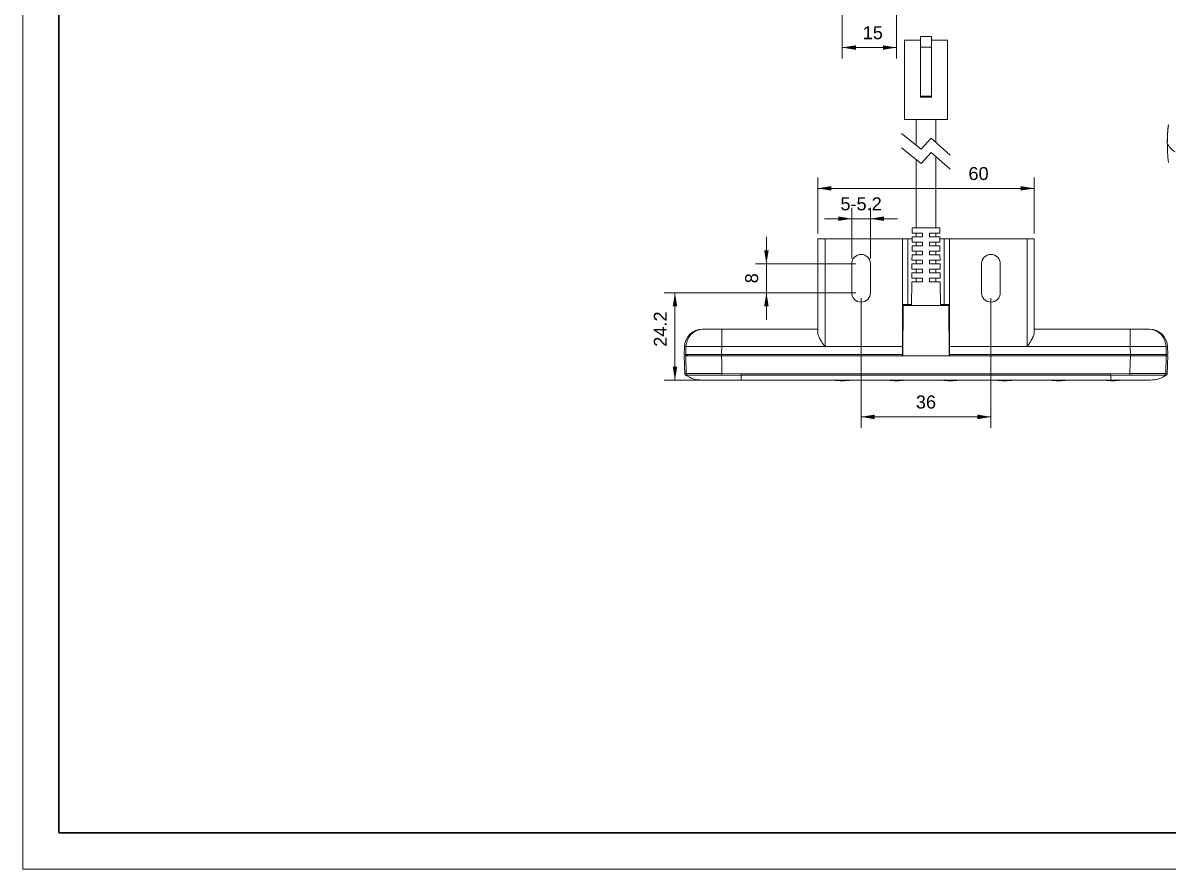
# Model space of a CAD drawing. Header units: millimetres. Extents: x -297 to 297, y -210 to 210.
# Drawn here: x -297 to 20.5, y -210 to 24.4 of the extents above; entities that cross this region are included whole.
import ezdxf

# ---------------------------------------------------------------- set-up
doc = ezdxf.new("R2010")
doc.units = ezdxf.units.MM
doc.layers.get('0').update_dxf_attribs({"lineweight": 20})
doc.layers.add('粗实线层', color=7, linetype='Continuous', lineweight=35)
doc.layers.add('细实线层', color=7, linetype='Continuous', lineweight=18)
doc.styles.add('标准', font='')
doc.styles.get('标准').set_extended_font_data('arial')
doc.dimstyles.new('标准', dxfattribs={"dimscale": 1.5, "dimtxt": 2.4, "dimasz": 2.5, "dimexe": 2, "dimexo": 1, "dimgap": 1.5, "dimtad": 1, "dimdec": 1, "dimdsep": 46, "dimtxsty": '标准', "dimcen": 2.5, "dimdle": 5, "dimclre": 256, "dimclrt": 7, "dimadec": 0, "dimazin": 0, "dimtfac": 0.714286, "dimtdec": 1, "dimtmove": 0, "dimatfit": 3, "dimfxl": 0, "dimtolj": 1, "dimarcsym": 0})

# ---------------------------------------------------------------- blocks, each defined once
blk = doc.blocks.new('*X6')
at = {"linetype": 'Continuous', "lineweight": 0}
for points in [[(-69.83, 17.6), (-66.08, 18.22), (-66.08, 16.97)], [(-54.83, 17.6), (-58.58, 18.22), (-58.58, 16.97)]]:
    blk.add_hatch(color=0, dxfattribs=at).paths.add_polyline_path(points, flags=0)
for p, q in [((-69.83, 41.91), (-69.83, 14.6)), ((-54.83, 41.91), (-54.83, 14.6))]:
    blk.add_line(p, q, dxfattribs=at)
at = {"color": 0, "linetype": 'Continuous', "lineweight": 0}
blk.add_line((-69.83, 17.6), (-54.83, 17.6), dxfattribs=at)
at = {"color": 7, "linetype": 'Continuous', "lineweight": 0, "insert": (-61.38, 21.69), "char_height": 3.6, "width": 9.6915, "attachment_point": 5, "style": '标准'}
blk.add_mtext('15', dxfattribs=at)
blk = doc.blocks.new('*X9')
at = {"linetype": 'Continuous', "lineweight": 0}
for points in [[(-64.63, -84.72), (-60.88, -84.1), (-60.88, -85.35)], [(-28.63, -84.72), (-32.38, -84.1), (-32.38, -85.35)]]:
    blk.add_hatch(color=0, dxfattribs=at).paths.add_polyline_path(points, flags=0)
for p, q in [((-64.63, -51.82), (-64.63, -87.72)), ((-28.63, -51.82), (-28.63, -87.72))]:
    blk.add_line(p, q, dxfattribs=at)
at = {"color": 0, "linetype": 'Continuous', "lineweight": 0}
blk.add_line((-64.63, -84.72), (-28.63, -84.72), dxfattribs=at)
at = {"color": 7, "linetype": 'Continuous', "lineweight": 0, "insert": (-46.65, -80.63), "char_height": 3.6, "width": 10.3061, "attachment_point": 5, "style": '标准'}
blk.add_mtext('36', dxfattribs=at)
blk = doc.blocks.new('*X10')
at = {"linetype": 'Continuous', "lineweight": 0}
for points in [[(-67.23, -29.82), (-70.98, -29.19), (-70.98, -30.44)], [(-62.03, -29.82), (-58.28, -29.19), (-58.28, -30.44)]]:
    blk.add_hatch(color=0, dxfattribs=at).paths.add_polyline_path(points, flags=0)
for p, q in [((-67.23, -40.82), (-67.23, -26.82)), ((-62.03, -40.82), (-62.03, -26.82))]:
    blk.add_line(p, q, dxfattribs=at)
at = {"color": 0, "linetype": 'Continuous', "lineweight": 0}
blk.add_line((-74.73, -29.82), (-54.53, -29.82), dxfattribs=at)
at = {"color": 7, "linetype": 'Continuous', "lineweight": 0, "insert": (-64.63, -25.73), "char_height": 3.6, "width": 21.9677, "attachment_point": 5, "style": '标准'}
blk.add_mtext('5-5.2', dxfattribs=at)
blk = doc.blocks.new('*X11')
at = {"linetype": 'Continuous', "lineweight": 0}
for points in [[(-76.63, -21.42), (-72.88, -20.79), (-72.88, -22.04)], [(-16.63, -21.42), (-20.38, -20.79), (-20.38, -22.04)]]:
    blk.add_hatch(color=0, dxfattribs=at).paths.add_polyline_path(points, flags=0)
for p, q in [((-76.63, -33.92), (-76.63, -18.42)), ((-16.63, -33.92), (-16.63, -18.42))]:
    blk.add_line(p, q, dxfattribs=at)
at = {"color": 0, "linetype": 'Continuous', "lineweight": 0}
blk.add_line((-76.63, -21.42), (-16.63, -21.42), dxfattribs=at)
at = {"color": 7, "linetype": 'Continuous', "lineweight": 0, "insert": (-32.07, -17.33), "char_height": 3.6, "width": 10.3226, "attachment_point": 5, "style": '标准'}
blk.add_mtext('60', dxfattribs=at)
blk = doc.blocks.new('*X12')
at = {"linetype": 'Continuous', "lineweight": 0}
for points in [[(-116.23, -50.32), (-115.6, -54.07), (-116.85, -54.07)], [(-116.23, -74.52), (-115.6, -70.77), (-116.85, -70.77)]]:
    blk.add_hatch(color=0, dxfattribs=at).paths.add_polyline_path(points, flags=0)
for p, q in [((-66.13, -50.32), (-119.23, -50.32)), ((-99.33, -74.52), (-119.23, -74.52))]:
    blk.add_line(p, q, dxfattribs=at)
at = {"color": 0, "linetype": 'Continuous', "lineweight": 0}
blk.add_line((-116.23, -50.32), (-116.23, -74.52), dxfattribs=at)
at = {"color": 7, "linetype": 'Continuous', "lineweight": 0, "insert": (-120.29, -60.4), "char_height": 3.6, "width": 18.7463, "attachment_point": 5, "rotation": 90, "style": '标准'}
blk.add_mtext('24.2', dxfattribs=at)
blk = doc.blocks.new('*X13')
at = {"linetype": 'Continuous', "lineweight": 0}
for points in [[(-90.87, -42.32), (-90.25, -38.57), (-91.5, -38.57)], [(-90.87, -50.32), (-90.25, -54.07), (-91.5, -54.07)]]:
    blk.add_hatch(color=0, dxfattribs=at).paths.add_polyline_path(points, flags=0)
at = {"color": 0, "linetype": 'Continuous', "lineweight": 0}
blk.add_line((-90.87, -34.82), (-90.87, -57.82), dxfattribs=at)
at = {"linetype": 'Continuous', "lineweight": 0}
for p, q in [((-66.13, -42.32), (-93.87, -42.32)), ((-66.13, -50.32), (-93.87, -50.32))]:
    blk.add_line(p, q, dxfattribs=at)
at = {"color": 7, "linetype": 'Continuous', "lineweight": 0, "insert": (-94.96, -46.32), "char_height": 3.6, "width": 7.2, "attachment_point": 5, "rotation": 90, "style": '标准'}
blk.add_mtext('8', dxfattribs=at)
blk = doc.blocks.new('$CAXA_FRAME_13B17AC1$')
at = {"layer": '粗实线层'}
for p, q in [((-287, 200), (-287, -200)), ((-287, -200), (287, -200))]:
    blk.add_line(p, q, dxfattribs=at)
at = {"layer": '细实线层'}
for p, q in [((-297, 210), (-297, -210)), ((-297, -210), (297, -210))]:
    blk.add_line(p, q, dxfattribs=at)

msp = doc.modelspace()

# ---------------------------------------------------------------- linework, layer by layer
at = {"color": 7, "linetype": 'Continuous', "lineweight": 15}
for p, q in [((-52.63, 19.68), (-52.63, -2.32)), ((-52.63, 19.68), (-48.13, 19.68)), ((-48.13, 20.68), (-45.13, 20.68)), ((-48.13, 20.68), (-48.13, 17.68)), ((-45.13, 20.68), (-45.13, 17.68)), ((-45.13, 19.68), (-40.63, 19.68)), ((-40.63, 19.68), (-40.63, -2.32)), ((-48.13, 17.68), (-45.13, 17.68)), ((-48.13, 17.68), (-48.13, 4.13)), ((-45.13, 17.68), (-45.13, 4.13)), ((-48.13, 4.13), (-45.13, 4.13)), ((-48.13, 4.13), (-48.13, 3.86)), ((-48.13, 3.86), (-45.13, 3.86)), ((-45.13, 4.13), (-45.13, 3.86)), ((-52.63, -2.32), (-40.63, -2.32)), ((-49.33, -2.32), (-49.33, -9.49)), ((-43.93, -8.63), (-43.93, -2.32)), ((-43.93, -32.32), (-43.93, -12.57)), ((-49.33, -13.43), (-49.33, -32.32)), ((-50.46, -34.82), (-50.48, -36.32)), ((-50.46, -34.82), (-47.63, -34.82)), ((-50.44, -32.32), (-50.45, -33.82)), ((-50.45, -33.82), (-47.63, -33.82)), ((-42.83, -32.32), (-50.44, -32.32)), ((-49.38, -33.82), (-49.38, -34.82)), ((-47.63, -34.82), (-47.63, -33.82)), ((-42.81, -33.82), (-45.63, -33.82)), ((-45.63, -33.82), (-45.63, -34.82)), ((-42.8, -34.82), (-45.63, -34.82)), ((-43.88, -34.82), (-43.88, -33.82)), ((-42.81, -33.82), (-42.83, -32.32)), ((-42.79, -36.32), (-42.8, -34.82)), ((-76.63, -61.42), (-76.63, -35.42)), ((-76.63, -35.42), (-74.63, -35.42)), ((-74.63, -35.42), (-74.63, -65.25)), ((-74.63, -35.42), (-53.13, -35.42)), ((-53.13, -53.63), (-53.13, -35.42)), ((-53.13, -35.42), (-51.63, -35.42)), ((-51.63, -35.42), (-51.63, -53.63)), ((-51.63, -35.42), (-50.47, -35.42)), ((-50.49, -37.32), (-50.5, -38.82)), ((-50.49, -37.32), (-47.63, -37.32)), ((-50.48, -36.32), (-47.63, -36.32)), ((-49.38, -36.32), (-49.38, -37.32)), ((-47.63, -37.32), (-47.63, -36.32)), ((-42.79, -36.32), (-45.63, -36.32)), ((-45.63, -36.32), (-45.63, -37.32)), ((-42.78, -37.32), (-45.63, -37.32)), ((-43.88, -37.32), (-43.88, -36.32)), ((-42.8, -35.42), (-41.63, -35.42)), ((-42.77, -38.82), (-42.78, -37.32)), ((-41.63, -53.63), (-41.63, -35.42)), ((-41.63, -35.42), (-40.13, -35.42)), ((-40.13, -35.42), (-40.13, -53.63)), ((-40.13, -35.42), (-18.63, -35.42)), ((-18.63, -65.25), (-18.63, -35.42)), ((-18.63, -35.42), (-16.63, -35.42)), ((-16.63, -35.42), (-16.63, -61.42)), ((-50.51, -39.82), (-50.52, -41.32)), ((-50.51, -39.82), (-47.63, -39.82)), ((-50.5, -38.82), (-47.63, -38.82)), ((-49.38, -38.82), (-49.38, -39.82)), ((-47.63, -39.82), (-47.63, -38.82)), ((-42.77, -38.82), (-45.63, -38.82)), ((-45.63, -38.82), (-45.63, -39.82)), ((-42.76, -39.82), (-45.63, -39.82)), ((-43.88, -39.82), (-43.88, -38.82)), ((-42.75, -41.32), (-42.76, -39.82)), ((-67.23, -42.32), (-67.23, -50.32)), ((-62.03, -50.32), (-62.03, -42.32)), ((-50.53, -42.32), (-50.54, -43.82)), ((-50.54, -43.82), (-47.63, -43.82)), ((-50.53, -42.32), (-47.63, -42.32)), ((-50.52, -41.32), (-47.63, -41.32)), ((-49.38, -41.32), (-49.38, -42.32)), ((-49.38, -43.82), (-49.38, -44.82)), ((-47.63, -42.32), (-47.63, -41.32)), ((-47.63, -44.82), (-47.63, -43.82)), ((-42.75, -41.32), (-45.63, -41.32)), ((-45.63, -41.32), (-45.63, -42.32)), ((-42.74, -42.32), (-45.63, -42.32)), ((-42.73, -43.82), (-45.63, -43.82)), ((-45.63, -43.82), (-45.63, -44.82)), ((-43.88, -42.32), (-43.88, -41.32)), ((-43.88, -44.82), (-43.88, -43.82)), ((-42.73, -43.82), (-42.74, -42.32)), ((-31.23, -42.32), (-31.23, -50.32)), ((-26.03, -50.32), (-26.03, -42.32)), ((-50.57, -47.32), (-50.63, -53.82)), ((-50.57, -47.32), (-47.63, -47.32)), ((-50.55, -44.82), (-50.56, -46.32)), ((-50.56, -46.32), (-47.63, -46.32)), ((-50.55, -44.82), (-47.63, -44.82)), ((-49.38, -46.32), (-49.38, -47.32)), ((-47.63, -47.32), (-47.63, -46.32)), ((-42.72, -44.82), (-45.63, -44.82)), ((-42.7, -46.32), (-45.63, -46.32)), ((-45.63, -46.32), (-45.63, -47.32)), ((-42.69, -47.32), (-45.63, -47.32)), ((-43.88, -47.32), (-43.88, -46.32)), ((-42.7, -46.32), (-42.72, -44.82)), ((-42.64, -53.82), (-42.69, -47.32)), ((-53.13, -65.25), (-53.13, -53.63)), ((-51.63, -53.63), (-53.13, -53.63)), ((-52.96, -53.82), (-53.03, -67.82)), ((-52.96, -53.82), (-40.31, -53.82)), ((-51.63, -53.63), (-50.63, -53.63)), ((-42.64, -53.63), (-41.63, -53.63)), ((-40.13, -53.63), (-41.63, -53.63)), ((-40.31, -53.82), (-40.23, -67.82)), ((-40.13, -65.25), (-40.13, -53.63)), ((-52.97, -56.42), (-53.13, -56.42)), ((-40.13, -56.42), (-40.29, -56.42)), ((-52.99, -59.02), (-53.13, -59.02)), ((-40.13, -59.02), (-40.28, -59.02)), ((-108.6, -60.42), (-108.24, -60.42)), ((-103.28, -65.25), (-103.28, -60.42)), ((-103.28, -60.42), (-76.63, -60.42)), ((-53.01, -62.82), (-53.13, -62.82)), ((-53.01, -63.12), (-53.13, -63.12)), ((-40.13, -62.82), (-40.26, -62.82)), ((-40.13, -63.12), (-40.26, -63.12)), ((-16.63, -60.42), (10.01, -60.42)), ((10.01, -65.25), (10.01, -60.42)), ((14.97, -60.42), (15.34, -60.42)), ((-113.6, -65.25), (-113.68, -67.42)), ((-113.2, -65.25), (-113.6, -65.25)), ((-113.26, -67.42), (-113.2, -65.25)), ((-103.28, -65.25), (-103.35, -67.42)), ((-74.63, -65.25), (-103.28, -65.25)), ((-74.63, -65.25), (-53.13, -65.25)), ((-53.13, -65.25), (-53.13, -67.42)), ((-40.13, -65.25), (-18.63, -65.25)), ((-40.13, -67.42), (-40.13, -65.25)), ((10.01, -65.25), (-18.63, -65.25)), ((10.08, -67.42), (10.01, -65.25)), ((19.93, -65.25), (19.99, -67.42)), ((20.34, -65.25), (19.93, -65.25)), ((20.41, -67.42), (20.34, -65.25)), ((-113.26, -67.42), (-113.68, -67.42)), ((-113.67, -67.82), (-113.49, -72.77)), ((-113.67, -67.82), (-113.25, -67.82)), ((-113.29, -67.42), (-113.29, -67.82)), ((-113.11, -72.73), (-113.25, -67.82)), ((-112.88, -67.42), (-112.88, -67.82)), ((-103.36, -67.42), (-103.36, -67.82)), ((-103.34, -67.82), (-103.36, -67.82)), ((-53.13, -67.42), (-103.35, -67.42)), ((-103.34, -67.82), (-53.03, -67.82)), ((-53.13, -67.42), (-53.13, -67.82)), ((-53.03, -67.82), (-40.23, -67.82)), ((-40.23, -67.82), (10.07, -67.82)), ((10.08, -67.42), (-40.13, -67.42)), ((-40.13, -67.82), (-40.13, -67.42)), ((10.09, -67.82), (10.07, -67.82)), ((10.09, -67.42), (10.09, -67.82)), ((19.61, -67.42), (19.61, -67.82)), ((19.99, -67.82), (19.84, -72.73)), ((20.41, -67.42), (19.99, -67.42)), ((19.99, -67.82), (20.4, -67.82)), ((20.02, -67.82), (20.02, -67.42)), ((20.23, -72.77), (20.4, -67.82)), ((-103.19, -72.74), (-97.83, -72.8)), ((-97.83, -72.8), (4.55, -72.8)), ((4.55, -72.8), (9.92, -72.74)), ((-97.83, -74.52), (-108.83, -74.52)), ((4.57, -73.17), (-97.83, -73.17)), ((-97.83, -73.17), (-97.83, -74.5)), ((-97.83, -74.5), (-97.83, -74.52)), ((-97.83, -74.52), (4.57, -74.52)), ((4.57, -73.17), (4.57, -74.5)), ((4.57, -74.5), (4.57, -74.52)), ((4.57, -74.52), (15.57, -74.52))]:
    msp.add_line(p, q, dxfattribs=at)
at = {"color": 7}
for p, q in [((-53.43, -6.2), (-48, -10.56)), ((-48, -10.56), (-45.18, -7.52)), ((-45.18, -7.52), (-39.95, -12.19)), ((-53.43, -10.14), (-48, -14.51)), ((-48, -14.51), (-45.18, -11.46)), ((-45.18, -11.46), (-39.95, -16.13))]:
    msp.add_line(p, q, dxfattribs=at)
at = {"color": 7, "linetype": 'Continuous', "lineweight": 15}
for points in [[(-103.34, -67.82), (-103.28, -69.71), (-103.19, -72.74)], [(9.92, -72.74), (10.01, -69.71), (10.07, -67.82)], [(-103.19, -73.16), (-103.19, -73.13), (-103.19, -73.09), (-103.19, -73.04), (-103.19, -72.99), (-103.19, -72.93), (-103.19, -72.87), (-103.19, -72.81), (-103.19, -72.74)], [(9.92, -72.74), (9.92, -72.81), (9.92, -72.87), (9.92, -72.93), (9.92, -72.99), (9.92, -73.04), (9.92, -73.09), (9.92, -73.13), (9.92, -73.16)]]:
    msp.add_lwpolyline(points, dxfattribs=at)
for centre, radius, start, end in [((24.53, -7.16), 4.61, 202.302, 243.1349), ((-64.63, -42.32), 2.6, 0, 180), ((-28.63, -42.32), 2.6, 0, 180), ((-64.63, -50.32), 2.6, 180, 0), ((-28.63, -50.32), 2.6, 180, 0), ((-108.6, -65.42), 5, 90, 178), ((-108.22, -65.4), 4.98, 90.2186, 178.2373), ((14.95, -65.4), 4.98, 1.7627, 89.7814), ((15.34, -65.42), 5, 2, 90), ((-112.61, -72.72), 0.501, 181.9433, 242.2015), ((19.34, -72.72), 0.501, 297.7985, 358.0567), ((-108.83, -66.56), 7.96, 236.1192, 270.0005), ((-69.83, -59.12), 15.6, 260.8155, 279.1845), ((-54.83, -59.12), 15.6, 260.8155, 279.1845), ((-39.83, -59.12), 15.6, 260.8155, 279.1845), ((-24.83, -59.12), 15.6, 260.8155, 279.1845), ((-9.83, -59.12), 15.6, 260.8155, 279.1845), ((5.17, -59.12), 15.6, 260.8155, 278.5803), ((15.57, -66.56), 7.96, 269.9995, 303.8808)]:
    msp.add_arc(centre, radius, start, end, dxfattribs=at)
for points, knots in [([(20.56, -3.84), (20.54, -4.02), (20.44, -4.71), (20.35, -6.09), (20.27, -7.59), (20.25, -8.6), (20.25, -8.87)], [0, 0, 0, 0, 26.898625, 108.075438, 216.281001, 255.050748, 255.050748, 255.050748, 255.050748]), ([(20.58, -3.97), (20.49, -4.77), (20.33, -6.37), (20.27, -8.05), (20.26, -8.91), (20.26, -8.91)], [0, 0, 0, 0, 72.324446, 144.921694, 144.923077, 144.923077, 144.923077, 144.923077]), ([(20.26, -8.91), (20.26, -8.91), (20.27, -9.76), (20.33, -11.51), (20.49, -13.31), (20.58, -14.21)], [0, 0, 0, 0, 0.001609, 84.150565, 168.636053, 168.636053, 168.636053, 168.636053]), ([(-108.24, -60.42), (-108.21, -60.42), (-108.15, -60.42), (-107.92, -60.42), (-107.54, -60.42), (-107.03, -60.42), (-106.42, -60.42), (-105.72, -60.42), (-104.94, -60.42), (-104.12, -60.42), (-103.56, -60.42), (-103.28, -60.42)], [0, 0, 0, 0, 143.864871, 397.799494, 651.732782, 905.699204, 1159.664549, 1413.765843, 1667.867699, 1921.960461, 2176.054565, 2176.054565, 2176.054565, 2176.054565]), ([(-74.63, -65.25), (-74.64, -65.24), (-74.66, -65.24), (-74.72, -65.2), (-74.87, -65.01), (-75.19, -64.53), (-75.66, -63.77), (-76.17, -62.85), (-76.56, -62.04), (-76.61, -61.6), (-76.63, -61.42)], [0, 0, 0, 0, 7.949301, 19.64293, 60.245789, 220.732294, 534.497527, 858.278868, 1219.132512, 1465.726814, 1465.726814, 1465.726814, 1465.726814]), ([(-16.63, -61.42), (-16.66, -61.64), (-16.72, -62.01), (-16.99, -62.63), (-17.33, -63.28), (-17.78, -64.04), (-18.16, -64.67), (-18.41, -65.03), (-18.49, -65.14), (-18.54, -65.2), (-18.59, -65.23), (-18.61, -65.24), (-18.63, -65.25), (-18.63, -65.25)], [0, 0, 0, 0, 324.187532, 551.921122, 785.974028, 1107.327838, 1437.820877, 1496.006703, 1532.259434, 1561.732279, 1574.641019, 1584.015421, 1589.175004, 1589.175004, 1589.175004, 1589.175004]), ([(10.01, -60.42), (10.17, -60.42), (10.61, -60.42), (11.32, -60.42), (12.12, -60.42), (12.85, -60.42), (13.51, -60.42), (14.07, -60.42), (14.5, -60.42), (14.82, -60.42), (14.92, -60.42), (14.97, -60.42)], [0, 0, 0, 0, 101.176316, 279.762052, 458.347027, 636.954878, 815.562755, 994.265477, 1172.968744, 1351.665765, 1530.363965, 1530.363965, 1530.363965, 1530.363965]), ([(-103.28, -65.25), (-103.84, -65.24), (-104.97, -65.22), (-106.61, -65.2), (-108.15, -65.19), (-109.55, -65.19), (-110.78, -65.19), (-111.8, -65.2), (-112.56, -65.21), (-113.01, -65.23), (-113.15, -65.24), (-113.2, -65.25)], [0, 0, 0, 0, 265.218827, 530.437519, 795.713226, 1060.988546, 1326.130123, 1591.270883, 1856.339861, 2121.409201, 2271.559733, 2271.559733, 2271.559733, 2271.559733]), ([(19.93, -65.25), (19.83, -65.24), (19.63, -65.22), (18.99, -65.2), (18.11, -65.19), (17, -65.19), (15.69, -65.19), (14.22, -65.2), (12.63, -65.21), (11.21, -65.23), (10.33, -65.24), (10.01, -65.25)], [0, 0, 0, 0, 198.5148, 397.029595, 595.586494, 794.144184, 992.600269, 1191.056852, 1389.459554, 1587.8623, 1700.248814, 1700.248814, 1700.248814, 1700.248814]), ([(-113.26, -67.42), (-113.16, -67.42), (-112.96, -67.42), (-112.32, -67.42), (-111.44, -67.42), (-110.33, -67.42), (-109.01, -67.42), (-107.54, -67.42), (-105.95, -67.42), (-104.53, -67.42), (-103.66, -67.42), (-103.35, -67.42)], [0, 0, 0, 0, 266.24554, 532.489609, 798.742531, 1064.995545, 1331.106409, 1597.218021, 1863.296071, 2129.374773, 2277.558955, 2277.558955, 2277.558955, 2277.558955]), ([(-103.34, -67.82), (-103.9, -67.82), (-105.03, -67.82), (-106.66, -67.82), (-108.21, -67.82), (-109.61, -67.82), (-110.84, -67.82), (-111.86, -67.82), (-112.62, -67.82), (-113.07, -67.82), (-113.2, -67.82), (-113.25, -67.82)], [0, 0, 0, 0, 266.510911, 533.020413, 799.538378, 1066.056176, 1332.43289, 1598.809053, 1865.15209, 2131.496077, 2280.180981, 2280.180981, 2280.180981, 2280.180981]), ([(-103.36, -67.82), (-103.94, -67.82), (-105.09, -67.82), (-106.76, -67.82), (-108.33, -67.82), (-109.73, -67.82), (-110.93, -67.82), (-111.87, -67.82), (-112.56, -67.82), (-112.77, -67.82), (-112.88, -67.82)], [0, 0, 0, 0, 251.410935, 503.21437, 754.222616, 1006.298902, 1257.052662, 1509.295594, 1759.938777, 2012.979373, 2012.979373, 2012.979373, 2012.979373]), ([(19.99, -67.82), (19.89, -67.82), (19.69, -67.82), (19.05, -67.82), (18.16, -67.82), (17.05, -67.82), (15.74, -67.82), (14.27, -67.82), (12.68, -67.82), (11.26, -67.82), (10.39, -67.82), (10.07, -67.82)], [0, 0, 0, 0, 205.655288, 411.309794, 616.970832, 822.631393, 1028.183364, 1233.735142, 1439.261159, 1644.787575, 1759.521566, 1759.521566, 1759.521566, 1759.521566]), ([(10.08, -67.42), (10.64, -67.42), (11.77, -67.42), (13.41, -67.42), (14.95, -67.42), (16.36, -67.42), (17.58, -67.42), (18.6, -67.42), (19.36, -67.42), (19.81, -67.42), (19.95, -67.42), (19.99, -67.42)], [0, 0, 0, 0, 201.968588, 403.936517, 605.911295, 807.885105, 1009.752508, 1211.619417, 1413.461221, 1615.303799, 1727.713529, 1727.713529, 1727.713529, 1727.713529]), ([(19.61, -67.82), (19.51, -67.82), (19.3, -67.82), (18.61, -67.82), (17.66, -67.82), (16.47, -67.82), (15.07, -67.82), (13.5, -67.82), (11.83, -67.82), (10.67, -67.82), (10.09, -67.82)], [0, 0, 0, 0, 200.170008, 400.652873, 600.502684, 801.202301, 1000.84937, 1201.682174, 1401.240915, 1602.708892, 1602.708892, 1602.708892, 1602.708892]), ([(-113.49, -72.77), (-113.48, -72.76), (-113.45, -72.74), (-113.22, -72.74), (-113.11, -72.73)], [0, 0, 0, 0, 309.480394, 620.169725, 620.169725, 620.169725, 620.169725]), ([(-113.27, -73.17), (-113.3, -73.14), (-113.37, -73.1), (-113.44, -73), (-113.48, -72.89), (-113.49, -72.81), (-113.49, -72.77)], [0, 0, 0, 0, 275.157115, 550.307508, 825.456443, 1100.609779, 1100.609779, 1100.609779, 1100.609779]), ([(-113.11, -72.73), (-113.01, -72.73), (-112.81, -72.73), (-112.18, -72.72), (-111.3, -72.72), (-110.2, -72.72), (-108.9, -72.72), (-107.44, -72.72), (-105.97, -72.73), (-104.53, -72.74), (-103.64, -72.74), (-103.19, -72.74)], [0, 0, 0, 0, 267.315968, 534.630207, 801.970679, 1069.309737, 1332.568651, 1599.623403, 1866.679454, 2080.128828, 2293.578542, 2293.578542, 2293.578542, 2293.578542]), ([(-97.83, -73.17), (-97.83, -73.15), (-97.83, -73.1), (-97.83, -73.01), (-97.83, -72.9), (-97.83, -72.83), (-97.83, -72.8)], [0, 0, 0, 0, 243.634904, 487.269618, 730.904583, 974.539927, 974.539927, 974.539927, 974.539927]), ([(4.57, -73.17), (4.57, -73.15), (4.56, -73.1), (4.56, -73.01), (4.56, -72.9), (4.55, -72.83), (4.55, -72.8)], [0, 0, 0, 0, 208.685767, 417.371745, 626.057691, 834.74323, 834.74323, 834.74323, 834.74323]), ([(9.92, -72.74), (10.48, -72.74), (11.61, -72.74), (13.25, -72.73), (14.79, -72.72), (16.2, -72.72), (17.42, -72.72), (18.44, -72.72), (19.2, -72.72), (19.65, -72.73), (19.79, -72.73), (19.84, -72.73)], [0, 0, 0, 0, 215.073325, 430.145615, 645.236398, 860.32688, 1075.220986, 1290.116536, 1504.876653, 1719.638315, 1844.961625, 1844.961625, 1844.961625, 1844.961625]), ([(19.84, -72.73), (19.95, -72.74), (20.18, -72.74), (20.21, -72.76), (20.23, -72.77)], [0, 0, 0, 0, 263.313934, 527.639562, 527.639562, 527.639562, 527.639562]), ([(20.23, -72.77), (20.22, -72.81), (20.22, -72.89), (20.17, -73), (20.1, -73.1), (20.04, -73.14), (20.01, -73.17)], [0, 0, 0, 0, 234.568542, 469.133331, 703.699364, 938.271127, 938.271127, 938.271127, 938.271127]), ([(-112.84, -73.16), (-112.96, -73.16), (-113.19, -73.16), (-113.27, -73.16), (-113.27, -73.17), (-113.27, -73.17)], [0, 0, 0, 0, 309.271949, 619.710448, 619.71636, 619.71636, 619.71636, 619.71636]), ([(-103.19, -73.16), (-103.63, -73.16), (-104.5, -73.16), (-105.89, -73.15), (-107.33, -73.15), (-108.74, -73.15), (-110, -73.14), (-111.07, -73.15), (-111.92, -73.15), (-112.55, -73.16), (-112.74, -73.16), (-112.84, -73.16)], [0, 0, 0, 0, 212.48482, 424.958487, 690.383413, 955.801129, 1217.21486, 1482.66334, 1748.114756, 2013.854345, 2279.602264, 2279.602264, 2279.602264, 2279.602264]), ([(-97.83, -73.17), (-97.83, -73.17), (-98.17, -73.17), (-99.95, -73.15), (-101.74, -73.16), (-103.19, -73.16)], [0, 0, 0, 0, 0.008698, 145.903795, 781.645201, 781.645201, 781.645201, 781.645201]), ([(9.92, -73.16), (9.59, -73.16), (7.8, -73.16), (6.02, -73.17), (4.56, -73.17)], [0, 0, 0, 0, 89.900913, 482.09041, 482.09041, 482.09041, 482.09041]), ([(19.57, -73.16), (19.52, -73.16), (19.38, -73.16), (18.94, -73.15), (18.19, -73.15), (17.21, -73.14), (16.02, -73.14), (14.65, -73.15), (13.16, -73.15), (11.56, -73.16), (10.47, -73.16), (9.92, -73.16)], [0, 0, 0, 0, 127.889822, 346.786982, 565.678385, 784.534551, 1003.387548, 1222.619823, 1441.854221, 1661.4165, 1880.999182, 1880.999182, 1880.999182, 1880.999182]), ([(20.01, -73.17), (20.01, -73.17), (20.01, -73.16), (19.92, -73.16), (19.69, -73.16), (19.57, -73.16)], [0, 0, 0, 0, 0.005047, 263.980885, 529.012422, 529.012422, 529.012422, 529.012422])]:
    msp.add_open_spline(points, degree=3, knots=knots, dxfattribs=at)

# ---------------------------------------------------------------- block references
at = {"layer": '粗实线层'}
msp.add_blockref('$CAXA_FRAME_13B17AC1$', (0, 0), dxfattribs=at)

# ---------------------------------------------------------------- dimensions: what is measured, and where the dimension line sits
at = {"color": 7, "linetype": 'Continuous', "lineweight": 0}
for base, p1, p2, picture, middle in [((-54.83, 17.6), (-69.83, 43.41), (-54.83, 43.41), '*X6', (-61.38, 21.69)), ((-16.63, -21.42), (-76.63, -35.42), (-16.63, -35.42), '*X11', (-32.07, -17.33)), ((-28.63, -84.72), (-64.63, -50.32), (-28.63, -50.32), '*X9', (-46.65, -80.63))]:
    dim = msp.add_linear_dim(base=base, p1=p1, p2=p2, dimstyle='标准', override={"dimsah": 1, "dimtzin": 0}, dxfattribs=at)
    dim.commit()
    dim.dimension.update_dxf_attribs({"geometry": picture, "text_midpoint": middle, "dimtype": 160})
dim = msp.add_linear_dim(base=(-62.03, -29.82), p1=(-67.23, -42.32), p2=(-62.03, -42.32), text='5-<>', dimstyle='标准', override={"dimsah": 1, "dimtzin": 0}, dxfattribs=at)
dim.commit()
dim.dimension.update_dxf_attribs({"geometry": '*X10', "text_midpoint": (-64.63, -25.73), "dimtype": 160})
for base, p1, p2, picture, middle in [((-90.87, -50.32), (-64.63, -42.32), (-64.63, -50.32), '*X13', (-94.96, -46.32)), ((-116.23, -74.52), (-64.63, -50.32), (-97.83, -74.52), '*X12', (-120.29, -60.4))]:
    dim = msp.add_linear_dim(base=base, p1=p1, p2=p2, angle=270, dimstyle='标准', override={"dimsah": 1, "dimtzin": 0}, dxfattribs=at)
    dim.commit()
    dim.dimension.update_dxf_attribs({"geometry": picture, "text_midpoint": middle, "dimtype": 160})

doc.saveas('drawing.dxf')
